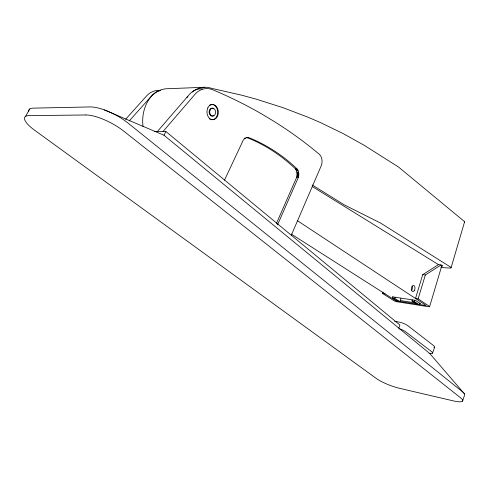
<?xml version="1.0" encoding="UTF-8"?>
<svg xmlns="http://www.w3.org/2000/svg" width="489" height="489" viewBox="0 0 489 489"><rect width="100%" height="100%" fill="white"/><g stroke="black" fill="none" stroke-linecap="round" stroke-linejoin="round"><path stroke-width="0.73" d="M276.462 223.351L296.67 177.33C297.544 174.328 297.196 170.685 294.934 168.375A274.06 199.109 -71.1 0 0 248.675 138.234L246.175 137.482M277.52 224.909L298.345 177.415C299.219 174.414 298.877 170.759 296.609 168.448A274.567 199.145 -71.2 0 0 250.362 138.253C247.141 136.18 243.186 138.735 242.336 142.128L224.463 180.227M451.078 267.746L464.55 221.951M383.028 292.031L382.575 293.479L394.336 300.955L396.377 301.664L429.159 306.829L429.66 306.505L441.854 265.503L441.335 265.912L442.631 266.071L441.078 264.934L438.486 264.622L312.263 186.535M429.66 306.505L418.126 298.883L425.332 274.983L441.078 264.934M412.349 299.879L411.989 301.065L417.093 304.396L419.311 304.745L419.666 303.559L420.473 303.687L415.381 300.344L392.422 296.817M419.311 304.745L414.214 301.413L414.574 300.222M438.486 264.622L422.722 274.647L415.509 298.486L418.126 298.883M392.954 296.896L392.594 298.064L397.753 301.358L399.929 301.701L400.956 298.363M399.929 301.701L394.776 298.406L395.136 297.233M462.57 401.09L464.55 395.216A19.126 4.046 20.6 0 0 462.582 391.866L127.892 122.965A29.132 9.187 27.5 0 0 90.245 106.932L33.283 108.13A27.5 7.873 28 0 0 28.649 111.174M432.563 353.119L434.66 347.214M398.786 328.076L399.916 325.032L165.875 131.504L154.396 131.413M291.273 235.295L321.2 165.838A8.172 5.452 -88 0 0 319.421 154.396L315.197 150.844A1402.324 743.769 -47 0 0 274.971 121.975L263.95 115.288A1402.324 743.769 -47 0 0 215.673 90.985L212.538 89.701A25.367 19.034 88 0 0 195.661 93.527L163.045 131.48M464.446 393.822L429.703 353.468L163.986 135.245L165.875 131.504M25.556 116.4L29.786 108.968M157.446 131.437L190.025 93.717A25.214 19.028 87.9 0 1 202.544 88.839M129.2 120.96L152.427 94.958A24.199 18.973 87.1 0 1 160.478 90.551M125.624 119.292L147.305 95.129A24.065 18.961 87 0 1 159.756 90.459M186.975 97.549L187.929 96.535M204.934 87.244L167.269 88.729A32.384 25.318 87.8 0 0 154.597 93.295C146.083 100.324 142.421 111.541 142.684 122.329A32.384 25.318 87.8 0 0 143.106 126.651M246.059 137.507L248.54 137.598M244.084 138.21L245.215 138.222M295.393 168.87L297.067 168.943M295.814 169.445L297.489 169.518M296.181 170.086L297.856 170.16M296.493 170.789L298.168 170.863M296.933 172.336L298.608 172.415M297.055 173.161L298.73 173.24M297.116 173.998L298.785 174.084M297.104 174.848L298.779 174.934M297.025 175.698L298.7 175.777M296.878 176.529L298.553 176.608M296.67 177.33L298.345 177.415M422.722 274.647L425.332 274.983M382.575 293.479L385.045 293.852M392.594 298.064L394.776 298.406M411.989 301.065L414.214 301.413M400.283 300.539L415.21 302.862M417.398 304.182L395.974 300.821L291.242 234.042M418.877 304.415L426.261 305.57L297.275 220.588M394.641 321.31L399.122 322.092A6.98 1.791 21.1 0 1 407.942 325.766L433.541 345.564A7.378 1.815 20.7 0 1 433.822 347.667M104.255 109.878L163.986 135.245M312.196 184.958L344.329 204.897L380.607 223.082L450.467 267.018A3.454 0.862 16.7 0 1 450.302 268.07L448.15 267.972A176.78 50.446 18.6 0 1 440.901 267.483M464.226 222.269A3.405 1.009 16.2 0 0 464.367 221.499L398.584 167.073L364.25 145.325L343.064 133.528L320.326 122.525L308.345 117.348L283.076 107.702L255.967 99.084L241.67 95.19L211.523 88.326A33.735 25.379 88.5 0 0 192.208 91.981M412.044 286.016A3.013 1.754 -82.6 0 1 411.677 290.252M213.455 115.691A3.973 2.971 87.9 0 1 209.188 112.88A3.973 2.971 87.9 0 1 212.244 108.161M213.008 108.375A3.973 2.971 87.9 0 1 213.705 108.839M210.356 119.347A7.635 5.697 87.9 0 1 209.433 118.815M209.481 105.239A7.635 5.697 87.9 0 1 217.636 110.667A7.635 5.697 87.9 0 1 211.823 119.738M429.122 353.351A7.396 1.773 20.8 0 0 431.432 351.487L405.705 331.829A6.999 1.748 21.1 0 0 399.165 328.724M85.881 114.97L29.034 115.618A27.592 7.683 27.9 0 0 34.774 130.349L376.267 378.437A18.111 3.619 21.4 0 0 399.305 388.254L453.309 400.876A19.169 3.936 20.7 0 0 460.577 397.801L123.662 131.058A29.236 8.967 27.4 0 0 85.881 114.97M414.275 290.637A3.026 1.754 -82.6 0 0 413.932 285.6A3.026 1.754 -82.6 0 0 411.445 289.268A3.026 1.754 -82.6 0 0 414.275 290.637M210.154 109.903A3.979 2.971 87.9 0 0 212.519 116.089A3.979 2.971 87.9 0 0 215.294 110.367A3.979 2.971 87.9 0 0 210.154 109.903M207.819 107.873A7.641 5.697 87.9 0 0 212.385 119.732A7.641 5.697 87.9 0 0 217.684 108.729A7.641 5.697 87.9 0 0 207.819 107.873"/></g></svg>
